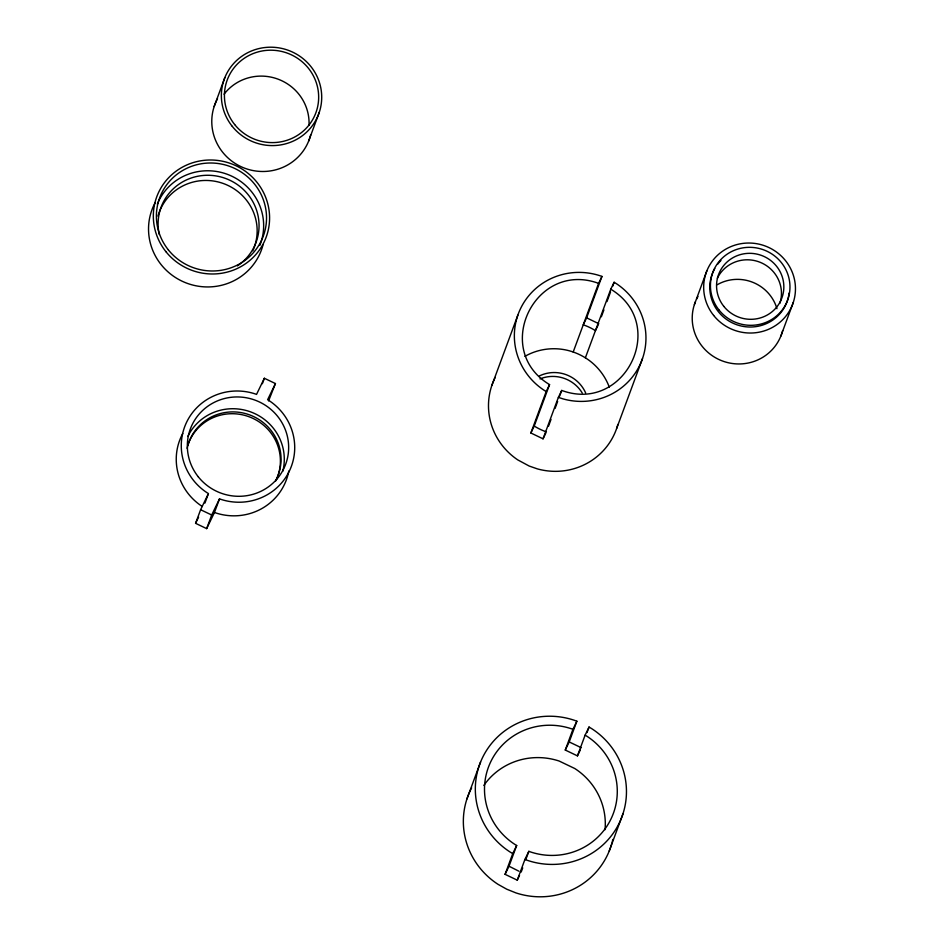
<?xml version="1.0" encoding="UTF-8"?>
<svg xmlns="http://www.w3.org/2000/svg" width="944" height="944" viewBox="0 0 944 944"><rect width="100%" height="100%" fill="white"/><g stroke="black" fill="none" stroke-linecap="round" stroke-linejoin="round"><path stroke-width="1.42" d="M214.158 106.53L224.837 77.62M308.653 141.081L319.332 112.171M275.436 383.559L267.612 399.713L268.662 400.339A56.9 55.448 20.3 0 1 289.312 471.162A56.9 55.448 20.3 0 1 220.731 499.305L219.515 498.857L214.477 512.462L206.653 528.616L195.585 523.318L200.612 509.713L208.435 493.57L207.326 492.898A56.9 55.448 20.3 0 1 186.676 422.074A56.9 55.448 20.3 0 1 255.258 393.931L256.532 394.415L264.355 378.261L275.436 383.559L268.592 400.881M204.919 503.081L207.94 494.927M206.653 528.616L211.692 515.011L219.515 498.857M262.349 383.701L264.355 378.261M491.954 385.176L517.819 315.237M545.844 433.036L543.036 438.83L530.87 432.989L546.198 391.548L549.55 384.609C491.446 349.563 535.283 260.06 598.59 283.365L601.953 276.415L601.245 276.155A65.997 64.31 20.3 0 0 521.1 307.473A65.997 64.31 20.3 0 0 543.697 390.002L546.198 391.548M530.87 432.989L534.221 426.051L549.55 384.609M609.305 387.217C604.88 375.122 596.313 364.62 585.374 357.823A58.103 56.616 20.3 0 0 573.197 352.006L598.59 283.365M598.236 324.854L595.44 330.636A58.103 56.616 20.3 0 0 583.262 324.807L586.625 317.857L601.953 276.415M543.036 438.83L558.364 397.389L561.727 390.438C625.046 413.743 668.871 324.24 610.768 289.194L614.131 282.256L616.621 283.814A65.997 64.298 20.3 0 1 640.138 364.419A65.997 64.298 20.3 0 1 563.238 398.946L558.364 397.389M548.452 426.358L551.001 419.443M555.096 408.398L557.644 401.483M559.686 395.961L561.727 390.438M585.374 357.823L610.768 289.194M601.352 316.795L603.9 309.88M606.968 301.596L610.544 291.932M612.597 286.398L614.131 282.256M466.926 798.954L480.567 762.044M616.633 428.493L642.498 358.567M694.406 304.534L706.855 270.857M519.507 875.513L517.253 880.15L505.075 874.333L512.745 853.612L516.675 845.494L514.999 844.491A66.599 64.888 20.3 0 1 490.821 761.596A66.599 64.888 20.3 0 1 571.096 728.662L572.937 729.323L576.867 721.216L573.893 720.13A75.803 73.868 20.3 0 0 482.526 757.619A75.803 73.868 20.3 0 0 510.043 851.984L512.745 853.612M505.075 874.333L509.005 866.214L516.675 845.494M580.253 750.079L577.445 755.873L565.267 750.043L572.937 729.323M517.253 880.15L524.923 859.429L528.852 851.323L530.681 851.995A66.599 64.888 20.3 0 0 610.957 819.05A66.599 64.888 20.3 0 0 586.779 736.155L585.115 735.152L589.044 727.045L591.746 728.674A75.803 73.868 20.3 0 1 619.264 823.026A75.803 73.868 20.3 0 1 527.885 860.515L524.923 859.429M521.182 872.044L522.716 867.902M525.784 859.606L528.852 851.323M565.267 750.043L569.197 741.937L576.867 721.216M577.445 755.873L585.115 735.152M587.003 732.568L589.044 727.045M780.841 336.135L793.29 302.446M609.246 850.981L622.887 814.07M195.585 523.318L198.594 517.1M524.899 356.36C539.378 348.017 557.456 346.46 573.197 352.006M214.477 512.462L215.692 512.899A56.9 55.448 20.3 0 0 288.793 471.009M569.197 741.937L581.374 747.766M586.625 317.857L598.791 323.698M518.929 871.218L509.005 866.214M200.612 509.713L211.692 515.011M483.847 785.42A66.599 64.888 20.3 0 1 559.131 761.029L574.802 768.534A66.599 64.888 20.3 0 1 605.033 829.717M611.948 842.968A75.803 73.868 20.3 0 1 515.908 892.894L506.716 889.189L498.066 884.351A75.803 73.868 20.3 0 1 471.634 787.839M612.809 839.452A75.803 73.868 20.3 0 1 612.255 841.8M539.437 375.913A33.76 32.898 20.3 0 1 585.669 392.975M495.222 377.423A65.997 64.31 20.3 0 0 517.819 459.929L529.218 466.053L537.372 468.885A65.997 64.298 20.3 0 0 617.872 424.47M539.992 378.91A33.76 32.898 20.3 0 1 582.236 392.987M546.399 431.88A58.103 56.616 20.3 0 1 534.221 426.051M187.797 436.482A50.823 49.525 20.3 0 1 250.632 411.891A50.823 49.525 20.3 0 1 282.799 471.209M202.299 506.491A56.9 55.448 20.3 0 1 182.747 433.52M187.16 448.388A47.566 46.35 20.3 0 1 249.535 414.864A47.566 46.35 20.3 0 1 275.613 480.732M187.785 445.32A47.566 46.35 20.3 0 1 250.325 417.236A47.566 46.35 20.3 0 1 275.872 480.744M717.357 278.232A33.76 32.898 20.3 0 1 760.121 262.29A33.76 32.898 20.3 0 1 779.862 303.366M717.31 284.687A40.509 39.471 20.3 0 1 776.947 308.664M789.09 293.077A39.896 38.881 20.3 0 1 737.465 324.972A39.896 38.881 20.3 0 1 714.761 268.568M717.582 264.32A39.896 38.881 20.3 0 1 720.945 260.485M782.659 330.553A46.032 44.852 20.3 0 1 724.154 361.587A46.032 44.852 20.3 0 1 695.409 301.773M696.601 299.095A46.032 44.852 20.3 0 1 697.97 296.499M159.253 234.478A50.646 49.348 20.3 0 1 191.502 177.909A50.646 49.348 20.3 0 1 253.452 202.83A50.646 49.348 20.3 0 1 237.381 265.889M157.329 204.152A55.248 53.832 20.3 0 1 228.743 174.852A55.248 53.832 20.3 0 1 259.836 245.381M263.081 244.638A58.316 56.817 20.3 0 1 185.98 282.87A58.316 56.817 20.3 0 1 155.205 202.582M158.922 213.061A50.646 49.348 20.3 0 1 225.144 184.198A50.646 49.348 20.3 0 1 252.803 250.821M157.955 216.141A50.646 49.348 20.3 0 1 158.58 214.087M310.647 134.98A50.339 49.041 20.3 0 1 244.095 167.973A50.339 49.041 20.3 0 1 217.533 98.683M224.07 94.211A47.259 46.055 20.3 0 1 277.76 79.048A47.259 46.055 20.3 0 1 309.018 125.269M198.358 476.909A50.823 49.525 20.3 0 0 285.147 465.581A50.823 49.525 20.3 0 0 230.478 397.377A50.823 49.525 20.3 0 0 198.358 476.909M723.871 306.434A33.76 32.898 20.3 0 0 781.514 298.918A33.76 32.898 20.3 0 0 745.205 253.606A33.76 32.898 20.3 0 0 723.871 306.434M719.08 310.092A39.896 38.881 20.3 0 0 787.213 301.207A39.896 38.881 20.3 0 0 744.297 247.658A39.896 38.881 20.3 0 0 719.08 310.092M713.664 315.461A46.032 44.852 20.3 0 0 792.276 305.207A46.032 44.852 20.3 0 0 742.763 243.422A46.032 44.852 20.3 0 0 713.664 315.461M165.979 251.741A58.316 56.817 20.3 0 0 265.559 238.749A58.316 56.817 20.3 0 0 202.842 160.492A58.316 56.817 20.3 0 0 165.979 251.741M168.374 249.912A55.248 53.832 20.3 0 0 262.715 237.605A55.248 53.832 20.3 0 0 203.29 163.465A55.248 53.832 20.3 0 0 168.374 249.912M234.678 124.561A47.259 46.055 20.3 0 0 315.39 114.035A47.259 46.055 20.3 0 0 264.544 50.598A47.259 46.055 20.3 0 0 234.678 124.561M232.283 126.39A50.339 49.041 20.3 0 0 318.234 115.18A50.339 49.041 20.3 0 0 264.096 47.625A50.339 49.041 20.3 0 0 232.283 126.39"/></g></svg>
